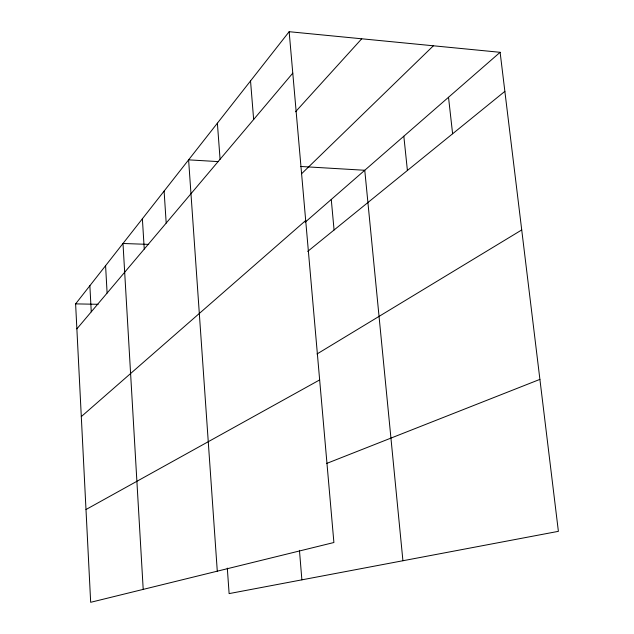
<?xml version="1.0" encoding="UTF-8"?>
<svg xmlns="http://www.w3.org/2000/svg" width="634" height="634" viewBox="0 0 634 634"><rect width="100%" height="100%" fill="white"/><g stroke="black" fill="none" stroke-linecap="round" stroke-linejoin="round"><path stroke-width="0.95" d="M289.152 31.7L333.896 542.514L90.67 602.3L75.612 303.884L289.152 31.7L500.115 52.305L558.388 531.34L229.12 593.606L227.305 568.119M76.873 328.88L292.781 73.148M295.539 111.774L361.721 38.793M301.594 173.732L433.387 45.791M81.303 416.601L305.691 220.521M305.144 222.225L500.115 52.305M307.696 251.413L504.87 91.359M317.008 353.986L521.727 229.944M85.994 509.53L319.655 379.917M326.716 463.422L539.906 379.378M75.612 303.884L98.104 304.296M148.728 244.391L122.996 243.488L143.205 589.39M218.175 161.599L188.607 159.855L217.288 571.179M300.73 166.48L364.764 170.269L402.923 560.741M448.515 97.279L452.613 133.774M403.826 136.223L407.408 170.467M331.265 199.456L334.07 229.999M299.454 550.336L301.879 579.848M250.533 80.922L253.648 119.501M217.383 123.178L220.077 159.261M164.103 191.088L166.195 223.081M142.381 218.778L144.251 249.075M105.585 265.678L107.106 293.067M89.87 285.704L91.256 311.841"/></g></svg>
